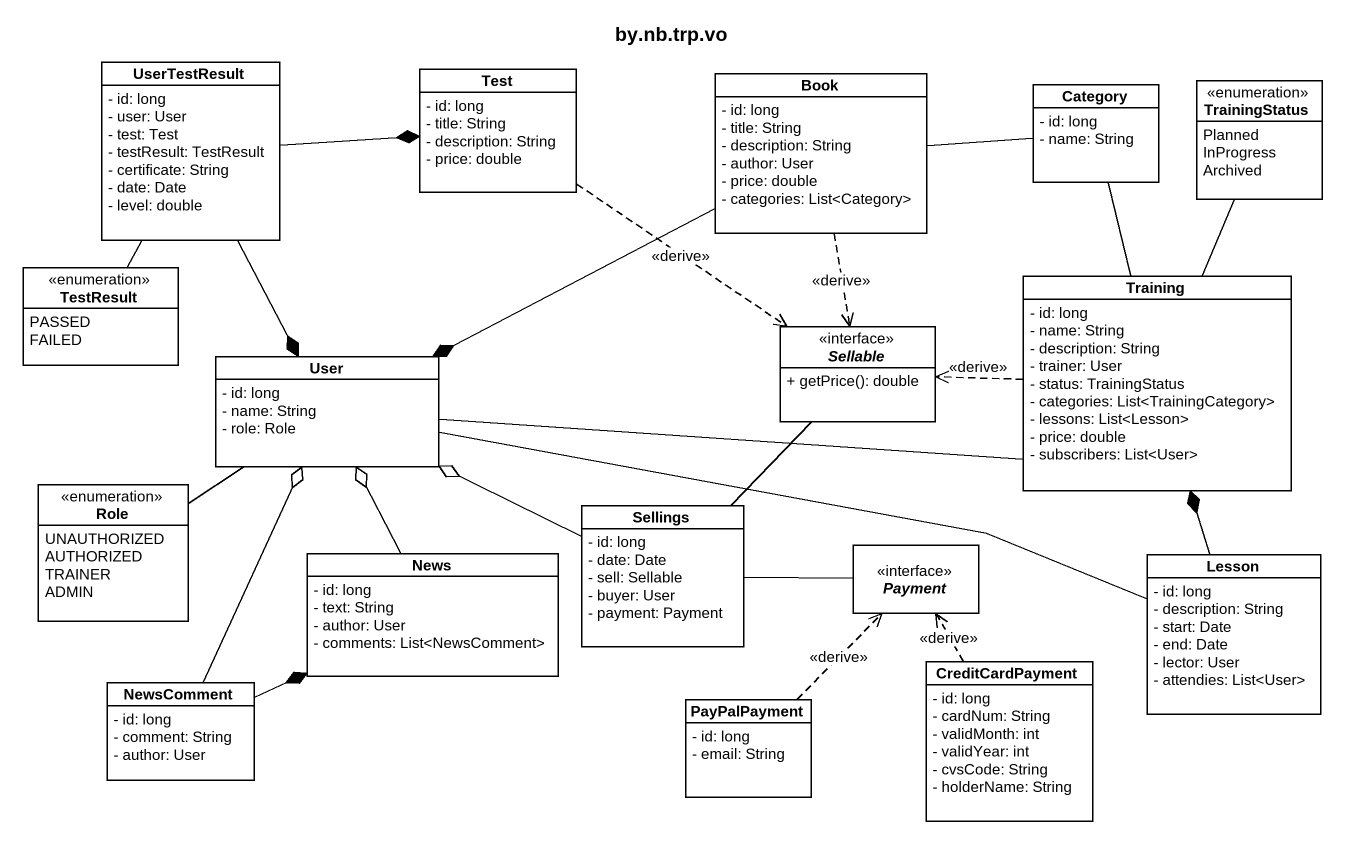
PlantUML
@startuml
title by.nb.trp.vo
hide circle
hide empty members
skinparam classAttributeIconSize 0
class UserTestResult {
  - id: long
  - user: User
  - test: Test
  - testResult: TestResult
  - certificate: String
  - date: Date
  - level: double
}
class Test {
  - id: long
  - title: String
  - description: String
  - price: double
}
class Book {
  - id: long
  - title: String
  - description: String
  - author: User
  - price: double
  - categories: List<Category>
}
class Category {
  - id: long
  - name: String
}
enum TrainingStatus {
  Planned
  InProgress
  Archived
}
enum TestResult {
  PASSED
  FAILED
}
interface Sellable {
  + getPrice(): double
}
class Training {
  - id: long
  - name: String
  - description: String
  - trainer: User
  - status: TrainingStatus
  - categories: List<TrainingCategory>
  - lessons: List<Lesson>
  - price: double
  - subscribers: List<User>
}
class User {
  - id: long
  - name: String
  - role: Role
}
enum Role {
  UNAUTHORIZED
  AUTHORIZED
  TRAINER
  ADMIN
}
class Sellings {
  - id: long
  - date: Date
  - sell: Sellable
  - buyer: User
  - payment: Payment
}
class News {
  - id: long
  - text: String
  - author: User
  - comments: List<NewsComment>
}
interface Payment
class Lesson {
  - id: long
  - description: String
  - start: Date
  - end: Date
  - lector: User
  - attendies: List<User>
}
class NewsComment {
  - id: long
  - comment: String
  - author: User
}
class PayPalPayment {
  - id: long
  - email: String
}
class CreditCardPayment {
  - id: long
  - cardNum: String
  - validMonth: int
  - validYear: int
  - cvsCode: String
  - holderName: String
}
UserTestResult -right-* Test
UserTestResult -- TestResult
UserTestResult --* User
Test ..> Sellable : <<derive>>
Book -right- Category
Book ..> Sellable : <<derive>>
Book -left-* User
Training -up- Category
Training -up- TrainingStatus
Training .left.> Sellable : <<derive>>
User -right- Training
User -- Role
Sellings -up- Sellable
Sellings -left-o User
Sellings -right- Payment
News -up-o User
Lesson -up-* Training
Lesson -left- User
NewsComment -up-o User
NewsComment -right-* News
PayPalPayment .up.> Payment : <<derive>>
CreditCardPayment .up.> Payment : <<derive>>
@enduml
